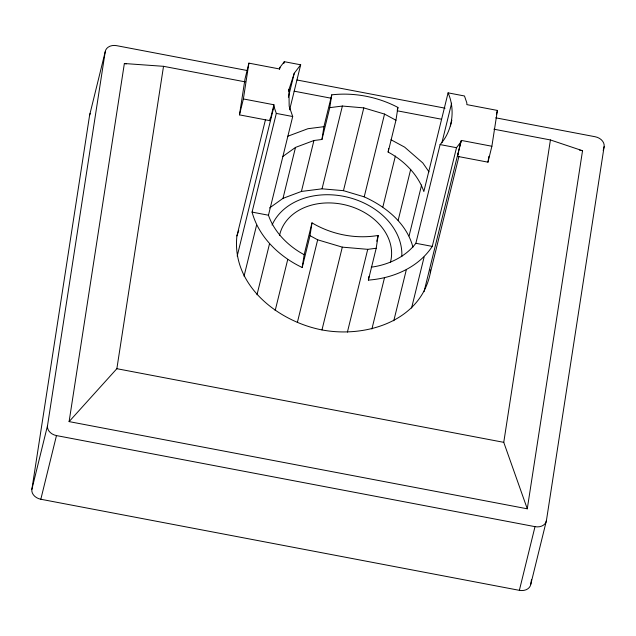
<?xml version="1.0" encoding="UTF-8"?>
<svg xmlns="http://www.w3.org/2000/svg" width="636" height="636" viewBox="0 0 636 636"><rect width="100%" height="100%" fill="white"/><g stroke="black" fill="none" stroke-linecap="round" stroke-linejoin="round"><path stroke-width="0.95" d="M495.762 117.827L595.177 136.748A10.375 8.037 13.8 0 1 604.128 146.638L546.411 520.638L530.774 584.309A10.375 8.037 13.8 0 1 519.366 590.335L40.823 499.252A10.375 8.037 13.8 0 1 31.872 489.362L89.589 115.362L105.226 51.691A10.375 8.037 13.8 0 1 116.634 45.665L247.237 70.524M31.872 489.362L47.509 425.683L105.226 51.691M493.894 129.195L550.418 139.952L582.536 150.724L527.276 508.808L69.101 421.604L124.362 63.521L163.524 66.319L245.385 81.901M69.101 421.604L116.857 368.697L163.524 66.319M239.47 114.87L243.373 98.946L273.917 104.765L270.014 120.681L239.47 114.87L244.995 79.055L248.899 63.139L279.45 68.95L279.983 67.344L284.292 61.684L300.685 64.8L289.619 109.837M243.373 98.946L248.899 63.139M273.917 104.765L273.941 106.474L276.31 113.407L252.071 212.098C258.788 237.125 279.291 256.594 302.195 267.502L304.175 254.694L311.99 222.854C331.61 234.541 355.619 239.295 378.174 235.447L376.194 248.263L368.379 280.094C392.905 278.377 418.48 267.518 432.257 246.394L456.497 147.703L460.806 142.043L461.339 140.429L491.882 146.248L497.408 110.433L466.864 104.622L466.84 102.905L464.479 95.98L448.086 92.856L423.846 191.555C417.995 174.431 403.9 160.511 388.135 152.084L388.699 148.419M282.885 156.44L295.502 147.409L313.93 140.508L321.951 139.483L323.931 126.675L331.746 94.844C354.22 92.236 377.943 96.879 397.929 107.436L395.95 120.244L388.135 152.084M302.195 267.502L310.018 235.662L311.99 222.854M321.951 139.483L329.774 107.651L331.746 94.844M368.379 280.094L368.944 276.437M461.339 140.429L457.427 156.353L487.971 162.164L488.869 156.361M527.276 508.808L503.76 442.338L550.418 139.952M530.774 584.309L531.529 579.404M40.823 499.252L56.469 435.581A10.375 8.037 13.8 0 1 47.509 425.683M458.953 156.337L430.365 272.733C420.881 321.395 365.39 338.177 321.975 329.925C277.908 321.379 231.456 285.19 236.918 235.916L265.506 119.52M279.514 69.26L279.983 67.344M283.823 63.6L284.292 61.684M237.188 256.109L273.941 106.474M288.466 91.107L294.261 73.243L300.685 64.8M244.041 276.183L256.554 225.239M288.37 97.221L294.261 73.243M304.175 254.694C288.41 246.267 274.307 232.339 268.456 215.222L292.703 116.523L289.173 106.196L288.943 89.191M257 294.762L269.505 243.827M269.585 207.94L282.988 198.353L295.502 147.409M282.988 198.353L301.424 191.444L313.93 140.508M275.173 310.591L287.687 259.647M301.424 191.444L322.047 188.82L342.383 106.045L363.792 107.889L384.541 114.075L395.95 120.244M297.338 322.579L317.666 239.804L310.018 235.662M322.047 188.82L343.464 190.665L363.792 107.889M321.975 329.925L342.303 247.142L367.735 249.336L376.194 248.263M412.939 247.189C406.73 223.315 385.829 206.652 364.213 196.85L384.541 114.075M397.214 110.33L397.929 107.436M347.407 332.111L367.735 249.336M382.872 206.946L395.385 156.011M376.75 241.243L378.174 235.447M398.184 220.271L410.697 169.335M371.901 328.995L384.414 278.059M409.091 235.924L421.604 184.981M393.787 320.798L406.301 269.855M371.241 267.176C388.095 264.95 405.458 257.039 415.865 243.278L440.104 144.579C452.57 130.905 455.495 109.694 448.086 92.856M441.956 142.52L451.616 103.191M450.431 125.952L451.846 120.196M411.572 308.07L424.085 257.127M424.053 291.67L460.806 142.043M496.493 114.186L497.408 110.433M487.971 162.164L491.882 146.248M603.182 150.501L604.128 146.638M519.366 590.335L535.003 526.656A10.375 8.037 13.8 0 0 546.411 520.638M236.918 235.916L238.739 230.447M457.427 156.353L458.643 152.704M287.83 136.231L307.896 128.718L323.931 126.675M329.774 107.651L342.383 106.045M296.94 79.985L445.081 108.176M294.11 91.171L331.141 98.222M397.413 110.831L441.273 119.178M124.362 63.521L126.31 63.894M579.611 150.168L582.536 150.724M276.31 113.407L292.703 116.523M440.104 144.579L456.497 147.703M252.071 212.098L268.456 215.222M415.865 243.278L432.257 246.394M116.857 368.697L503.76 442.338M56.469 435.581L535.003 526.656M343.464 190.665L364.213 196.85M317.666 239.804L342.303 247.142M390.965 139.737L404.615 147.123L422.797 162.951L428.99 171.839M430.326 269.815L430.365 272.733M269.982 118.733L270.014 120.681M89.589 115.362A10.375 8.037 13.8 0 1 90.256 113.367M272.057 225.049A67.432 52.255 13.8 0 1 347.518 197.176A67.432 52.255 13.8 0 1 401.793 256.666M279.554 235.415A57.057 44.218 13.8 0 1 345.594 204.983A57.057 44.218 13.8 0 1 390.401 262.382"/></g></svg>
